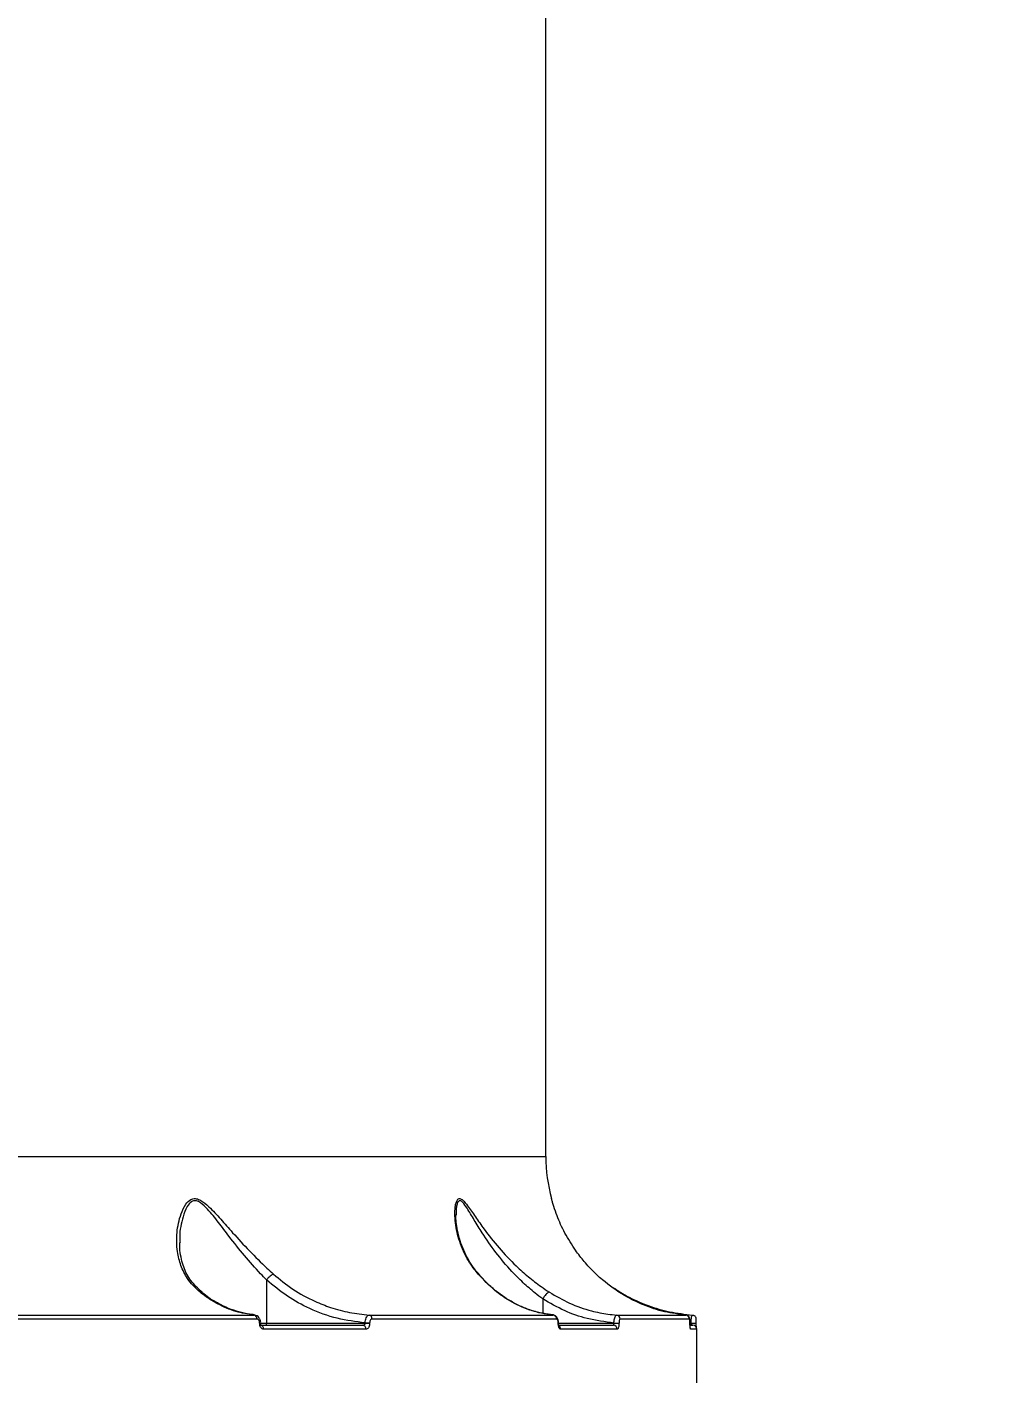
# Model space of a CAD drawing. Header units: millimetres. Extents: x -8422 to 28150, y -6982 to 5510.
# Drawn here: x -337.1 to -91.5, y 506 to 847 of the extents above; entities that cross this region are included whole.
import ezdxf

# ---------------------------------------------------------------- set-up
doc = ezdxf.new("R2010")
doc.units = ezdxf.units.MM
for name, color, linetype in [('DIKOM_ОБЪЕКТ', 7, 'Continuous'), ('DIKOM_РАЗМЕР_ЗОНА', 7, 'Continuous'), ('DIKOM_РАЗМЕР_ОБЪЕКТА', 7, 'Continuous')]:
    doc.layers.add(name, color=color, linetype=linetype)
doc.styles.add('style1', font='arial.ttf', dxfattribs={"width": 0.8})
doc.dimstyles.new('1-50', dxfattribs={"dimtxt": 300, "dimasz": 200, "dimexe": 100, "dimexo": 0, "dimgap": 100, "dimtad": 1, "dimdec": 0, "dimtxsty": 'style1', "dimcen": 0, "dimclrd": 7, "dimclre": 7, "dimadec": 1, "dimazin": 2, "dimtfac": 1, "dimtdec": 0, "dimtmove": 1, "dimatfit": 3, "dimfxl": 0, "dimlwd": 25, "dimlwe": 18, "dimarcsym": 0})

# ---------------------------------------------------------------- blocks, each defined once
blk = doc.blocks.new('*D0')
at = {"layer": 'Defpoints', "color": 0, "transparency": 16777216}
for p in [(1363.27, 4015), (-6010.96, -2710.04), (-2661.52, -2710.04)]:
    blk.add_point(p, dxfattribs=at)
at = {"layer": 'DIKOM_РАЗМЕР_ОБЪЕКТА', "color": 7, "lineweight": 18, "transparency": 16777216}
for p, q in [((1363.27, 4015), (-6110.96, 4015)), ((-2661.52, -2710.04), (-6110.96, -2710.04))]:
    blk.add_line(p, q, dxfattribs=at)
at = {"layer": 'DIKOM_РАЗМЕР_ОБЪЕКТА', "color": 7, "lineweight": 25, "transparency": 16777216}
blk.add_line((-6010.96, 3815), (-6010.96, -2510.04), dxfattribs=at)
at = {"layer": 'DIKOM_РАЗМЕР_ОБЪЕКТА', "color": 7, "transparency": 16777216}
for points in [[(-6044.3, 3815), (-5977.63, 3815), (-6010.96, 4015)], [(-6044.3, -2510.04), (-5977.63, -2510.04), (-6010.96, -2710.04)]]:
    blk.add_solid(points, dxfattribs=at)
at = {"layer": 'DIKOM_РАЗМЕР_ОБЪЕКТА', "color": 0, "transparency": 16777216, "insert": (-6264.14, 652.48), "char_height": 300, "attachment_point": 5, "rotation": 90, "style": 'style1'}
blk.add_mtext('6700', dxfattribs=at)
blk = doc.blocks.new('*D1')
at = {"layer": 'Defpoints', "color": 0, "transparency": 16777216}
for p in [(-5348.28, 1737.01), (6047.45, 1360.22), (6047.45, -3315.33)]:
    blk.add_point(p, dxfattribs=at)
at = {"layer": 'DIKOM_РАЗМЕР_ОБЪЕКТА', "color": 7, "lineweight": 18, "transparency": 16777216}
for p, q in [((-5348.28, 1737.01), (-5348.28, -3415.33)), ((6047.45, 1360.22), (6047.45, -3415.33))]:
    blk.add_line(p, q, dxfattribs=at)
at = {"layer": 'DIKOM_РАЗМЕР_ОБЪЕКТА', "color": 7, "lineweight": 25, "transparency": 16777216}
blk.add_line((-5148.28, -3315.33), (5847.45, -3315.33), dxfattribs=at)
at = {"layer": 'DIKOM_РАЗМЕР_ОБЪЕКТА', "color": 7, "transparency": 16777216}
for points in [[(-5148.28, -3282), (-5148.28, -3348.67), (-5348.28, -3315.33)], [(5847.45, -3282), (5847.45, -3348.67), (6047.45, -3315.33)]]:
    blk.add_solid(points, dxfattribs=at)
at = {"layer": 'DIKOM_РАЗМЕР_ОБЪЕКТА', "color": 0, "transparency": 16777216, "insert": (349.59, -3062.16), "char_height": 300, "attachment_point": 5, "style": 'style1'}
blk.add_mtext('11400', dxfattribs=at)
blk = doc.blocks.new('*D2')
at = {"layer": 'Defpoints', "color": 0, "transparency": 16777216}
for p in [(8043.93, 833.91), (-7345.5, 649.01), (8043.93, -5007.33)]:
    blk.add_point(p, dxfattribs=at)
at = {"layer": 'DIKOM_РАЗМЕР_ЗОНА', "color": 7, "lineweight": 18, "transparency": 16777216}
for p, q in [((8043.93, 833.91), (8043.93, -5107.33)), ((-7345.5, 649.01), (-7345.5, -5107.33))]:
    blk.add_line(p, q, dxfattribs=at)
at = {"layer": 'DIKOM_РАЗМЕР_ЗОНА', "color": 7, "lineweight": 25, "transparency": 16777216}
blk.add_line((-7145.5, -5007.33), (7843.93, -5007.33), dxfattribs=at)
at = {"layer": 'DIKOM_РАЗМЕР_ЗОНА', "color": 7, "transparency": 16777216}
for points in [[(-7145.5, -4974), (-7145.5, -5040.67), (-7345.5, -5007.33)], [(7843.93, -4974), (7843.93, -5040.67), (8043.93, -5007.33)]]:
    blk.add_solid(points, dxfattribs=at)
at = {"layer": 'DIKOM_РАЗМЕР_ЗОНА', "color": 0, "transparency": 16777216, "insert": (349.22, -4754.16), "char_height": 300, "attachment_point": 5, "style": 'style1'}
blk.add_mtext('15400', dxfattribs=at)
blk = doc.blocks.new('*D3')
at = {"layer": 'Defpoints', "color": 0, "transparency": 16777216}
for p in [(620.22, 5510), (-7971.96, -4607.49), (-3279.17, -4607.49)]:
    blk.add_point(p, dxfattribs=at)
at = {"layer": 'DIKOM_РАЗМЕР_ЗОНА', "color": 7, "lineweight": 18, "transparency": 16777216}
for p, q in [((620.22, 5510), (-8071.96, 5510)), ((-3279.17, -4607.49), (-8071.96, -4607.49))]:
    blk.add_line(p, q, dxfattribs=at)
at = {"layer": 'DIKOM_РАЗМЕР_ЗОНА', "color": 7, "lineweight": 25, "transparency": 16777216}
blk.add_line((-7971.96, 5310), (-7971.96, -4407.49), dxfattribs=at)
at = {"layer": 'DIKOM_РАЗМЕР_ЗОНА', "color": 7, "transparency": 16777216}
for points in [[(-8005.3, 5310), (-7938.63, 5310), (-7971.96, 5510)], [(-8005.3, -4407.49), (-7938.63, -4407.49), (-7971.96, -4607.49)]]:
    blk.add_solid(points, dxfattribs=at)
at = {"layer": 'DIKOM_РАЗМЕР_ЗОНА', "color": 0, "transparency": 16777216, "insert": (-8225.14, 451.25), "char_height": 300, "attachment_point": 5, "rotation": 90, "style": 'style1'}
blk.add_mtext('10100', dxfattribs=at)

msp = doc.modelspace()

# ---------------------------------------------------------------- linework, layer by layer
at = {"layer": 'DIKOM_ОБЪЕКТ', "color": 7, "linetype": 'Continuous', "lineweight": 15}
for p, q in [((-206.67, 562.95), (-206.67, 917.14)), ((-526.82, 562.95), (-206.67, 562.95)), ((-229.25, 548.31), (-229.25, 548.16)), ((-276.9, 531.89), (-276.9, 521)), ((-207.44, 527.11), (-207.44, 523.48)), ((-345.83, 523.06), (-280, 523.06)), ((-279.32, 522.06), (-345.3, 522.06)), ((-251.1, 523.06), (-204.82, 523.06)), ((-203.97, 522.06), (-250.36, 522.06)), ((-188.85, 523.06), (-171.46, 523.06)), ((-170.54, 522.06), (-187.97, 522.06)), ((-278.64, 521), (-278.64, 521.06)), ((-278.38, 521.06), (-278.64, 521.06)), ((-278.38, 521), (-278.64, 521)), ((-278.38, 521), (-278.38, 521.06)), ((-278.37, 521), (-276.9, 521)), ((-278.37, 520.5), (-252.71, 520.5)), ((-251.91, 519.5), (-277.63, 519.5)), ((-276.9, 521), (-252.1, 521)), ((-252.1, 521), (-252.1, 521.08)), ((-252.1, 521.08), (-250.97, 521.08)), ((-252.1, 521), (-250.97, 521)), ((-250.97, 521.08), (-250.97, 521)), ((-203.56, 521), (-203.56, 521.08)), ((-203.47, 521.08), (-203.56, 521.08)), ((-203.47, 521), (-203.56, 521)), ((-203.47, 521), (-203.47, 521.08)), ((-203.47, 521), (-189.56, 521)), ((-203.3, 520.5), (-189.68, 520.5)), ((-188.73, 519.5), (-202.93, 519.5)), ((-189.56, 521), (-189.56, 521.06)), ((-189.56, 521.06), (-188.27, 521.06)), ((-189.56, 521), (-188.27, 521)), ((-188.27, 521.06), (-188.27, 521)), ((-170.17, 521.03), (-170.45, 521.07)), ((-170.43, 521), (-170.43, 521.1)), ((-170.43, 521), (-170.43, 521.1)), ((-170.43, 521.1), (-170.43, 521.1)), ((-170.43, 521), (-170.43, 521)), ((-170.43, 521), (-170.17, 521)), ((-168.67, 519.5), (-170.26, 519.5)), ((-170.25, 520.5), (-169.67, 520.5)), ((-170.17, 521), (-170.17, 521.03)), ((-170.17, 521.03), (-168.84, 521.03)), ((-170.17, 521), (-168.84, 521)), ((-168.84, 521), (-168.84, 521.03)), ((-168.67, 506), (-168.67, 519.5))]:
    msp.add_line(p, q, dxfattribs=at)
at = {"layer": 'DIKOM_ОБЪЕКТ', "color": 7, "linetype": 'Continuous', "lineweight": 15, "flags": 128}
for points in [[(-169.8, 523.06), (-169.61, 523.03), (-169.45, 522.97)], [(-277.06, 520.5), (-277.03, 520.51), (-277, 520.54), (-276.97, 520.58), (-276.94, 520.65), (-276.92, 520.72), (-276.91, 520.81), (-276.9, 520.9), (-276.9, 521)]]:
    msp.add_lwpolyline(points, dxfattribs=at)
at = {"layer": 'DIKOM_ОБЪЕКТ', "color": 7, "linetype": 'Continuous', "lineweight": 15}
for centre, radius, start, end in [((-166.67, 562.95), 40, 180, 195.3591), ((-280.24, 522.16), 0.925, 353.5942, 75.1889), ((-251.29, 522.14), 0.937, 355.1513, 78.4854), ((-204.94, 522.1), 0.968, 357.8517, 82.958), ((-188.95, 522.08), 0.982, 358.8166, 84.3053), ((-171.54, 522.06), 0.998, 359.8853, 85.6648), ((-278.52, 519.61), 0.9, 352.7961, 80.2499), ((-252.82, 519.59), 0.917, 354.4165, 83.0296), ((-203.96, 519.51), 1.03, 359.3752, 51.5794), ((-189.71, 519.52), 0.977, 358.6335, 88.5646), ((-171.27, 519.5), 1, 0.0072, 24.5115), ((-169.67, 519.5), 1, 0, 90)]:
    msp.add_arc(centre, radius, start, end, dxfattribs=at)
for points, knots in [([(-293.63, 528.82), (-294.23, 529.36), (-295.44, 530.42), (-297.13, 532.63), (-298.55, 535.48), (-299.48, 539.36), (-299.58, 543.81), (-298.72, 547.92), (-297.43, 550.78), (-296.35, 551.92), (-295.44, 552.34), (-294.57, 552.42), (-293.09, 551.8), (-291.03, 550.03), (-288.43, 547.21), (-285.12, 543.39), (-281.25, 539.22), (-277.76, 535.73), (-275.72, 533.86), (-275.18, 533.37)], [0, 0, 0, 0, 0.044464, 0.088958, 0.163521, 0.238209, 0.336739, 0.435198, 0.493492, 0.532077, 0.540151, 0.566503, 0.592684, 0.638217, 0.708341, 0.77871, 0.872452, 0.966033, 1, 1, 1, 1]), ([(-276.9, 531.89), (-276.9, 531.89), (-277.4, 532.41), (-279.29, 534.37), (-282.49, 538.03), (-286.02, 542.39), (-289.01, 546.39), (-291.35, 549.34), (-293.21, 551.22), (-294.55, 551.89), (-295.22, 551.82), (-295.61, 551.65), (-296.14, 551.36), (-297.1, 550.13), (-298.17, 547.12), (-298.83, 543.97), (-298.69, 541.8), (-298.65, 541.29)], [0, 0, 0, 0, 0.000025, 0.049878, 0.187783, 0.325897, 0.428264, 0.530261, 0.593831, 0.628982, 0.663449, 0.66391, 0.67475, 0.727926, 0.811329, 0.95584, 1, 1, 1, 1]), ([(-223.7, 533.37), (-224.37, 534.21), (-225.7, 535.88), (-227.54, 539.2), (-229.03, 543.33), (-229.61, 547.35), (-229.52, 550), (-229.26, 551.35), (-228.91, 552.17), (-228.33, 552.48), (-227.44, 551.95), (-226.15, 550.33), (-224.39, 547.78), (-221.87, 544.13), (-218.54, 539.94), (-214.73, 535.9), (-211.1, 532.68), (-208.27, 530.48), (-206.48, 529.29), (-205.79, 528.82)], [0, 0, 0, 0, 0.05679, 0.113619, 0.211835, 0.310026, 0.362024, 0.388776, 0.41539, 0.445792, 0.474154, 0.516855, 0.581, 0.645392, 0.742194, 0.838842, 0.900144, 0.961361, 1, 1, 1, 1]), ([(-207.44, 527.12), (-207.44, 527.12), (-208.09, 527.59), (-209.77, 528.88), (-212.41, 531.17), (-215.79, 534.56), (-219.31, 538.78), (-222.37, 543.16), (-224.68, 546.98), (-226.27, 549.65), (-227.45, 551.38), (-228.22, 551.93), (-228.58, 551.76), (-228.87, 551.37), (-229.08, 550.75), (-229.26, 549.65), (-229.25, 548.78), (-229.25, 548.31)], [0, 0, 0, 0, 0.00005, 0.058183, 0.151484, 0.244908, 0.393045, 0.541388, 0.638586, 0.735393, 0.797138, 0.836573, 0.869715, 0.878803, 0.917268, 0.955997, 1, 1, 1, 1]), ([(-199.21, 539.34), (-200.14, 540.78), (-202.03, 543.68), (-203.68, 547.46), (-204.57, 550.02), (-204.97, 551.37), (-205.19, 552.18), (-205.22, 552.3), (-205.24, 552.35)], [0, 0, 0, 0, 0.284532, 0.57599, 0.744679, 0.830106, 0.918017, 1, 1, 1, 1]), ([(-223.42, 533.24), (-223.57, 533.4), (-224.28, 534.16), (-225.33, 535.65), (-226.58, 537.72), (-227.63, 539.96), (-228.46, 542.38), (-229, 544.74), (-229.27, 546.78), (-229.28, 547.85), (-229.28, 548.32)], [0, 0, 0, 0, 0.035092, 0.16587, 0.304707, 0.451785, 0.6064, 0.76963, 0.899816, 1, 1, 1, 1]), ([(-293.02, 528.8), (-293.2, 528.94), (-293.94, 529.5), (-295.01, 530.6), (-296.24, 532.12), (-297.22, 533.79), (-297.94, 535.62), (-298.46, 537.68), (-298.73, 539.58), (-298.72, 540.82), (-298.71, 541.27)], [0, 0, 0, 0, 0.041995, 0.171382, 0.306515, 0.445826, 0.588428, 0.737297, 0.903928, 1, 1, 1, 1]), ([(-171.46, 523.06), (-173.25, 523.28), (-176.85, 523.73), (-181.75, 525.35), (-186.79, 527.76), (-190.94, 530.56), (-194.5, 533.74), (-197, 536.39), (-198.49, 538.38), (-199.21, 539.34)], [0, 0, 0, 0, 0.173875, 0.35014, 0.488061, 0.692276, 0.797116, 0.901939, 1, 1, 1, 1]), ([(-275.18, 533.37), (-275.22, 533.35), (-275.32, 533.31), (-275.58, 533.16), (-275.98, 532.85), (-276.46, 532.4), (-276.75, 532.06), (-276.9, 531.89)], [0, 0, 0, 0, 0.087311, 0.253612, 0.502418, 0.751206, 1, 1, 1, 1]), ([(-275.18, 533.37), (-273.58, 532.05), (-270.33, 529.37), (-265.39, 526.71), (-260.59, 524.83), (-256.02, 523.6), (-252.75, 523.24), (-251.1, 523.06)], [0, 0, 0, 0, 0.230865, 0.467175, 0.626568, 0.811991, 1, 1, 1, 1]), ([(-204.82, 523.06), (-206.56, 523.33), (-210.1, 523.88), (-215.07, 526.1), (-219.71, 529.19), (-222.36, 531.96), (-223.7, 533.37)], [0, 0, 0, 0, 0.253608, 0.513976, 0.753973, 1, 1, 1, 1]), ([(-223.7, 533.37), (-223.66, 533.35), (-223.56, 533.32), (-223.49, 533.25), (-223.45, 533.2)], [0, 0, 0, 0, 0.398051, 1, 1, 1, 1]), ([(-209.48, 523.98), (-210.27, 524.22), (-211.95, 524.75), (-214.46, 525.94), (-216.99, 527.44), (-219.39, 529.22), (-221.55, 531.13), (-222.84, 532.57), (-223.43, 533.22)], [0, 0, 0, 0, 0.154658, 0.332264, 0.508572, 0.682302, 0.855097, 1, 1, 1, 1]), ([(-280, 523.06), (-281.56, 523.3), (-284.71, 523.79), (-288.71, 525.52), (-291.66, 527.31), (-293.09, 528.4), (-293.63, 528.82)], [0, 0, 0, 0, 0.324708, 0.657479, 0.869005, 1, 1, 1, 1]), ([(-293.63, 528.82), (-293.61, 528.82), (-293.5, 528.82), (-293.33, 528.8), (-293.22, 528.71), (-293.17, 528.66)], [0, 0, 0, 0, 0.141291, 0.553415, 1, 1, 1, 1]), ([(-279.99, 523.15), (-280.39, 523.19), (-281.68, 523.29), (-283.84, 523.81), (-286.44, 524.68), (-288.97, 525.88), (-291.21, 527.21), (-292.56, 528.27), (-293.13, 528.72)], [0, 0, 0, 0, 0.087301, 0.280202, 0.473501, 0.666317, 0.858073, 1, 1, 1, 1]), ([(-276.9, 531.89), (-276.9, 531.89), (-276.9, 531.89), (-276.9, 531.89), (-276.9, 531.89), (-276.9, 531.89)], [0, 0, 0, 0, 0.483756, 0.86491, 1, 1, 1, 1]), ([(-252.1, 521.08), (-254.45, 521.39), (-259.23, 522), (-265.81, 524.42), (-271.82, 527.66), (-275.19, 530.47), (-276.9, 531.89)], [0, 0, 0, 0, 0.260693, 0.528703, 0.761628, 1, 1, 1, 1]), ([(-205.79, 528.82), (-205.8, 528.82), (-205.85, 528.82), (-206, 528.78), (-206.28, 528.6), (-206.67, 528.21), (-207.08, 527.7), (-207.32, 527.31), (-207.44, 527.12)], [0, 0, 0, 0, 0.038091, 0.149194, 0.361894, 0.574603, 0.787301, 1, 1, 1, 1]), ([(-205.79, 528.82), (-204.12, 527.85), (-200.74, 525.87), (-195.73, 524.17), (-191.72, 523.33), (-189.6, 523.13), (-188.85, 523.06)], [0, 0, 0, 0, 0.318195, 0.643967, 0.875254, 1, 1, 1, 1]), ([(-189.8, 530.03), (-188.99, 529.5), (-187.26, 528.34), (-184.57, 526.92), (-182.74, 526.16), (-181.91, 525.82)], [0, 0, 0, 0, 0.319694, 0.690939, 1, 1, 1, 1]), ([(-207.44, 527.11), (-207.44, 527.12), (-207.44, 527.12), (-207.44, 527.12), (-207.44, 527.12)], [0, 0, 0, 0, 0.615468, 1, 1, 1, 1]), ([(-189.56, 521.06), (-191.81, 521.35), (-196.05, 521.9), (-202.09, 524.01), (-205.64, 526.07), (-207.44, 527.11)], [0, 0, 0, 0, 0.359333, 0.675902, 1, 1, 1, 1]), ([(-181.91, 525.82), (-181.92, 525.82), (-181.99, 525.85), (-182.1, 525.85), (-182.23, 525.73), (-182.27, 525.69)], [0, 0, 0, 0, 0.089879, 0.725562, 1, 1, 1, 1]), ([(-181.91, 525.82), (-181.58, 525.69), (-179.5, 524.89), (-175.49, 523.71), (-171.72, 523.28), (-169.8, 523.06)], [0, 0, 0, 0, 0.08499, 0.533468, 1, 1, 1, 1]), ([(-278.38, 521.05), (-278.38, 521.05), (-278.35, 521.31), (-278.47, 521.82), (-278.78, 522.45), (-279.26, 522.86), (-279.71, 523.06), (-279.97, 523.04), (-280.05, 523.03)], [0, 0, 0, 0, 0.000341, 0.259952, 0.50461, 0.721742, 0.922685, 1, 1, 1, 1]), ([(-278.64, 521.06), (-278.64, 521.13), (-278.65, 521.32), (-278.73, 521.6), (-278.89, 521.85), (-279.09, 522.03), (-279.24, 522.05), (-279.32, 522.06)], [0, 0, 0, 0, 0.142265, 0.35707, 0.571553, 0.785709, 1, 1, 1, 1]), ([(-252.1, 521.08), (-252.09, 521.2), (-252.07, 521.53), (-251.95, 522.08), (-251.73, 522.61), (-251.43, 522.98), (-251.21, 523.03), (-251.1, 523.06)], [0, 0, 0, 0, 0.113176, 0.325936, 0.547984, 0.775442, 1, 1, 1, 1]), ([(-250.36, 522.06), (-250.43, 522.05), (-250.57, 522.03), (-250.76, 521.84), (-250.9, 521.58), (-250.96, 521.31), (-250.96, 521.14), (-250.97, 521.08)], [0, 0, 0, 0, 0.228832, 0.457852, 0.67852, 0.888351, 1, 1, 1, 1]), ([(-204.77, 523.09), (-205.32, 523.14), (-206.78, 523.27), (-208.35, 523.59), (-209.37, 523.94), (-209.48, 523.98)], [0, 0, 0, 0, 0.342898, 0.924422, 1, 1, 1, 1]), ([(-203.48, 521.08), (-203.48, 521.12), (-203.47, 521.39), (-203.56, 521.92), (-203.8, 522.49), (-204.21, 522.88), (-204.57, 523.05), (-204.78, 523.04), (-204.84, 523.04)], [0, 0, 0, 0, 0.043283, 0.284766, 0.576461, 0.76345, 0.934919, 1, 1, 1, 1]), ([(-203.56, 521.08), (-203.56, 521.19), (-203.57, 521.4), (-203.64, 521.69), (-203.73, 521.91), (-203.85, 522.04), (-203.93, 522.05), (-203.97, 522.06)], [0, 0, 0, 0, 0.203981, 0.408012, 0.613525, 0.826537, 1, 1, 1, 1]), ([(-189.56, 521.06), (-189.55, 521.2), (-189.53, 521.58), (-189.43, 522.14), (-189.27, 522.65), (-189.07, 522.99), (-188.93, 523.04), (-188.85, 523.06)], [0, 0, 0, 0, 0.142374, 0.357271, 0.571678, 0.785747, 1, 1, 1, 1]), ([(-187.97, 522.06), (-188, 522.05), (-188.07, 522.03), (-188.16, 521.85), (-188.23, 521.6), (-188.27, 521.32), (-188.27, 521.13), (-188.27, 521.06)], [0, 0, 0, 0, 0.214287, 0.428446, 0.642924, 0.857735, 1, 1, 1, 1]), ([(-170.43, 521.1), (-170.43, 521.12), (-170.42, 521.26), (-170.43, 521.54), (-170.46, 521.91), (-170.5, 522.17), (-170.59, 522.45), (-170.75, 522.71), (-171.01, 522.93), (-171.26, 523.05), (-171.42, 523.04), (-171.47, 523.04)], [0, 0, 0, 0, 0.016944, 0.153682, 0.294819, 0.484073, 0.589257, 0.7106, 0.82623, 0.955558, 1, 1, 1, 1]), ([(-170.43, 521.1), (-170.43, 521.2), (-170.43, 521.39), (-170.45, 521.64), (-170.47, 521.85), (-170.5, 522.01), (-170.52, 522.06), (-170.54, 522.06), (-170.54, 522.06)], [0, 0, 0, 0, 0.167323, 0.334462, 0.509123, 0.713067, 0.957728, 1, 1, 1, 1]), ([(-170.17, 521.03), (-170.17, 521.13), (-170.16, 521.47), (-170.11, 522.03), (-170.02, 522.6), (-169.91, 522.99), (-169.83, 523.04), (-169.8, 523.06)], [0, 0, 0, 0, 0.094275, 0.312276, 0.541188, 0.771409, 1, 1, 1, 1]), ([(-168.84, 521.03), (-168.84, 521.14), (-168.84, 521.38), (-168.84, 521.71), (-168.85, 521.95), (-168.86, 522.09), (-168.87, 522.2), (-168.9, 522.34), (-168.98, 522.55), (-169.15, 522.79), (-169.35, 522.91), (-169.45, 522.97)], [0, 0, 0, 0, 0.12573, 0.273068, 0.436199, 0.541458, 0.60549, 0.658304, 0.741136, 0.860204, 1, 1, 1, 1]), ([(-277.63, 519.5), (-277.74, 519.52), (-277.97, 519.55), (-278.27, 519.81), (-278.5, 520.19), (-278.62, 520.61), (-278.63, 520.89), (-278.64, 521)], [0, 0, 0, 0, 0.21504, 0.429958, 0.644713, 0.859209, 1, 1, 1, 1]), ([(-278.23, 520.47), (-278.23, 520.46), (-278.23, 520.46), (-278.28, 520.53), (-278.33, 520.65), (-278.37, 520.81), (-278.37, 520.94), (-278.38, 521)], [0, 0, 0, 0, 0.188991, 0.390817, 0.581529, 0.792596, 1, 1, 1, 1]), ([(-252.71, 520.5), (-252.64, 520.51), (-252.5, 520.52), (-252.31, 520.61), (-252.18, 520.73), (-252.12, 520.84), (-252.1, 520.93), (-252.1, 520.97), (-252.1, 521)], [0, 0, 0, 0, 0.25536, 0.498901, 0.716728, 0.861637, 0.907019, 1, 1, 1, 1]), ([(-250.97, 521), (-250.97, 520.91), (-250.98, 520.66), (-251.07, 520.24), (-251.29, 519.83), (-251.58, 519.55), (-251.8, 519.52), (-251.91, 519.5)], [0, 0, 0, 0, 0.10829, 0.320435, 0.543065, 0.771568, 1, 1, 1, 1]), ([(-202.93, 519.5), (-202.99, 519.51), (-203.11, 519.53), (-203.29, 519.74), (-203.44, 520.08), (-203.54, 520.51), (-203.55, 520.84), (-203.56, 521)], [0, 0, 0, 0, 0.174174, 0.389576, 0.595801, 0.797869, 1, 1, 1, 1]), ([(-203.35, 520.28), (-203.35, 520.28), (-203.34, 520.27), (-203.37, 520.31), (-203.4, 520.41), (-203.44, 520.58), (-203.47, 520.79), (-203.47, 520.94), (-203.47, 521)], [0, 0, 0, 0, 0.011668, 0.190186, 0.368131, 0.594784, 0.834589, 1, 1, 1, 1]), ([(-189.68, 520.5), (-189.67, 520.51), (-189.64, 520.52), (-189.6, 520.6), (-189.57, 520.73), (-189.56, 520.87), (-189.56, 520.96), (-189.56, 521)], [0, 0, 0, 0, 0.215067, 0.430075, 0.644821, 0.859289, 1, 1, 1, 1]), ([(-188.27, 521), (-188.28, 520.89), (-188.28, 520.61), (-188.33, 520.19), (-188.44, 519.81), (-188.57, 519.55), (-188.68, 519.52), (-188.73, 519.5)], [0, 0, 0, 0, 0.140791, 0.355288, 0.570038, 0.784962, 1, 1, 1, 1]), ([(-170.36, 519.88), (-170.36, 519.88), (-170.36, 519.88), (-170.38, 519.97), (-170.4, 520.19), (-170.42, 520.53), (-170.43, 520.87), (-170.43, 521.06), (-170.42, 521.12)], [0, 0, 0, 0, 0.074206, 0.22651, 0.44345, 0.694878, 0.900925, 1, 1, 1, 1]), ([(-170.26, 519.5), (-170.27, 519.5), (-170.29, 519.5), (-170.33, 519.59), (-170.37, 519.84), (-170.4, 520.17), (-170.43, 520.56), (-170.43, 520.85), (-170.43, 521)], [0, 0, 0, 0, 0.039238, 0.287234, 0.495193, 0.670998, 0.835291, 1, 1, 1, 1]), ([(-169.79, 520.5), (-169.84, 520.51), (-169.92, 520.52), (-170.04, 520.61), (-170.12, 520.73), (-170.16, 520.85), (-170.17, 520.93), (-170.17, 520.97), (-170.17, 521)], [0, 0, 0, 0, 0.268557, 0.522863, 0.742628, 0.869101, 0.924249, 1, 1, 1, 1]), ([(-168.82, 519.97), (-168.83, 520.08), (-168.83, 520.32), (-168.84, 520.72), (-168.84, 520.97), (-168.84, 521.05)], [0, 0, 0, 0, 0.373482, 0.810571, 1, 1, 1, 1])]:
    msp.add_open_spline(points, degree=3, knots=knots, dxfattribs=at)

# ---------------------------------------------------------------- dimensions: what is measured, and where the dimension line sits
at = {"layer": 'DIKOM_РАЗМЕР_ЗОНА'}
dim = msp.add_linear_dim(base=(-7971.96, -4607.49), p1=(620.22, 5510), p2=(-3279.17, -4607.49), angle=90, text='10100', dimstyle='1-50', override={"dimscale": 1, "dimtix": 0, "dimtofl": 1, "dimtmove": 1, "dimatfit": 3}, dxfattribs=at)
dim.commit()
dim.dimension.update_dxf_attribs({"geometry": '*D3', "text_midpoint": (-8225.14, 451.25)})
dim = msp.add_linear_dim(base=(8043.93, -5007.33), p1=(-7345.5, 649.01), p2=(8043.93, 833.91), text='15400', dimstyle='1-50', override={"dimscale": 1, "dimtix": 0, "dimtofl": 1, "dimtmove": 1, "dimatfit": 3}, dxfattribs=at)
dim.commit()
dim.dimension.update_dxf_attribs({"geometry": '*D2', "text_midpoint": (349.22, -4754.16)})
at = {"layer": 'DIKOM_РАЗМЕР_ОБЪЕКТА'}
dim = msp.add_linear_dim(base=(-6010.96, -2710.04), p1=(1363.27, 4015), p2=(-2661.52, -2710.04), angle=90, text='6700', dimstyle='1-50', override={"dimscale": 1, "dimtix": 0, "dimtofl": 1, "dimtmove": 1, "dimatfit": 3}, dxfattribs=at)
dim.commit()
dim.dimension.update_dxf_attribs({"geometry": '*D0', "text_midpoint": (-6264.14, 652.48)})
dim = msp.add_linear_dim(base=(6047.45, -3315.33), p1=(-5348.28, 1737.01), p2=(6047.45, 1360.22), text='11400', dimstyle='1-50', override={"dimscale": 1, "dimtix": 0, "dimtofl": 1, "dimtmove": 1, "dimatfit": 3}, dxfattribs=at)
dim.commit()
dim.dimension.update_dxf_attribs({"geometry": '*D1', "text_midpoint": (349.59, -3062.16)})

doc.saveas('drawing.dxf')
